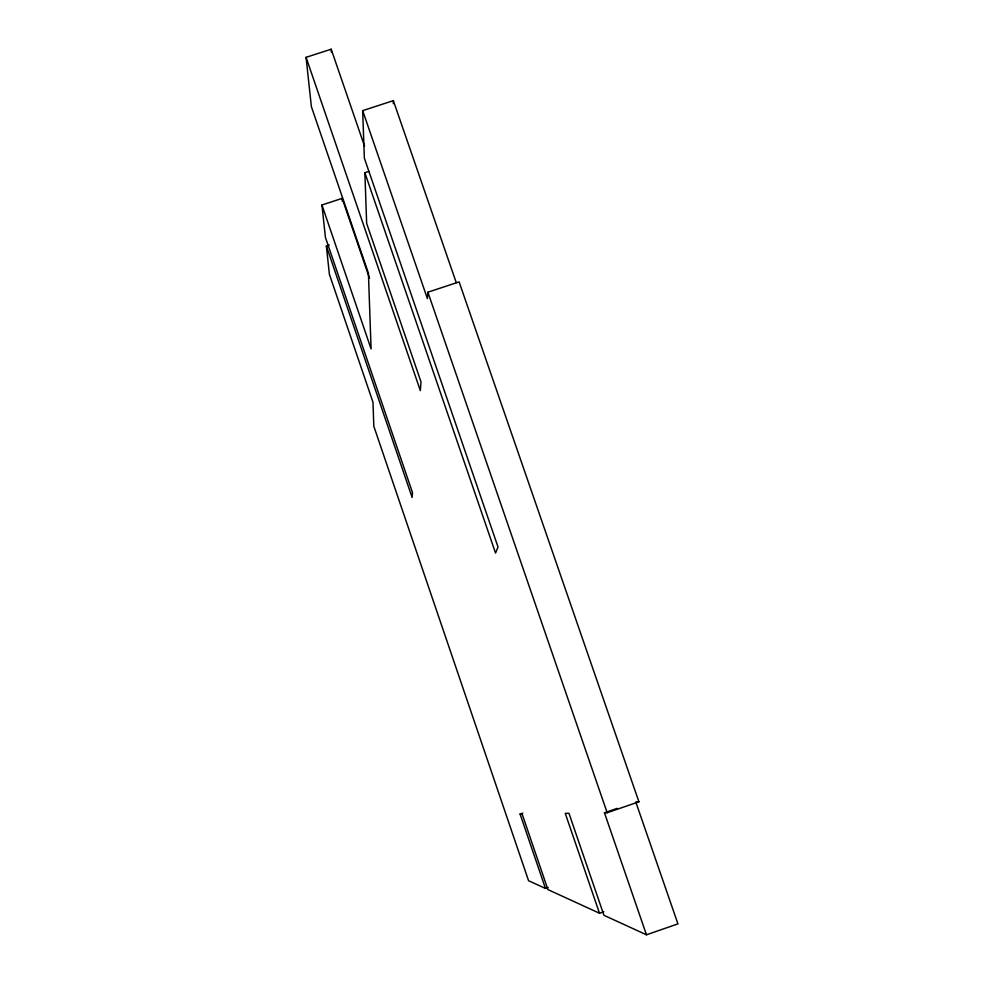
<?xml version="1.0" encoding="UTF-8"?>
<svg xmlns="http://www.w3.org/2000/svg" width="984" height="984" viewBox="0 0 984 984"><rect width="100%" height="100%" fill="white"/><g stroke="black" fill="none" stroke-linecap="round" stroke-linejoin="round"><path stroke-width="1.48" d="M393.317 103.664L393.342 100.651L362.666 110.639L364.351 158.141L498.027 547.006L495.542 553.057L364.867 172.717L369.062 171.339M638.923 801.8L635.787 801.972L677.927 923.878L646.463 934.8L604.447 812.759L607.177 812.722L638.923 801.8L459.122 281.891L427.892 292.211L427.4 298.619L362.666 110.639M548.211 887.506L545.468 888.454L520.081 814.026L522.135 814.002L547.916 889.585L599.502 913.25L603.795 911.762M604.447 812.759L617.263 808.356M520.081 814.026L522.824 813.091M329.246 245.065L326.356 246.012L412.112 497.449L412.481 492.578L325.421 237.378L321.94 204.992L342.161 198.362L369.517 278.275M321.94 204.992L371.091 348.939L368.422 273.257L311.375 106.641L306.073 57.33L331.19 49.2L364.547 146.198M545.468 888.454L528.568 880.705L373.822 426.269L372.973 402.198L329.394 274.302L326.356 246.012M646.463 934.8L603.942 915.292L568.961 813.301L565.259 813.35L599.502 913.25M393.342 100.651L456.256 282.642M427.892 292.211L607.177 812.722M306.073 57.33L420.328 390.599L420.992 381.866L366.651 223.417L364.867 172.717M331.19 49.2L331.411 52.214M342.161 198.362L342.383 201.339"/></g></svg>
